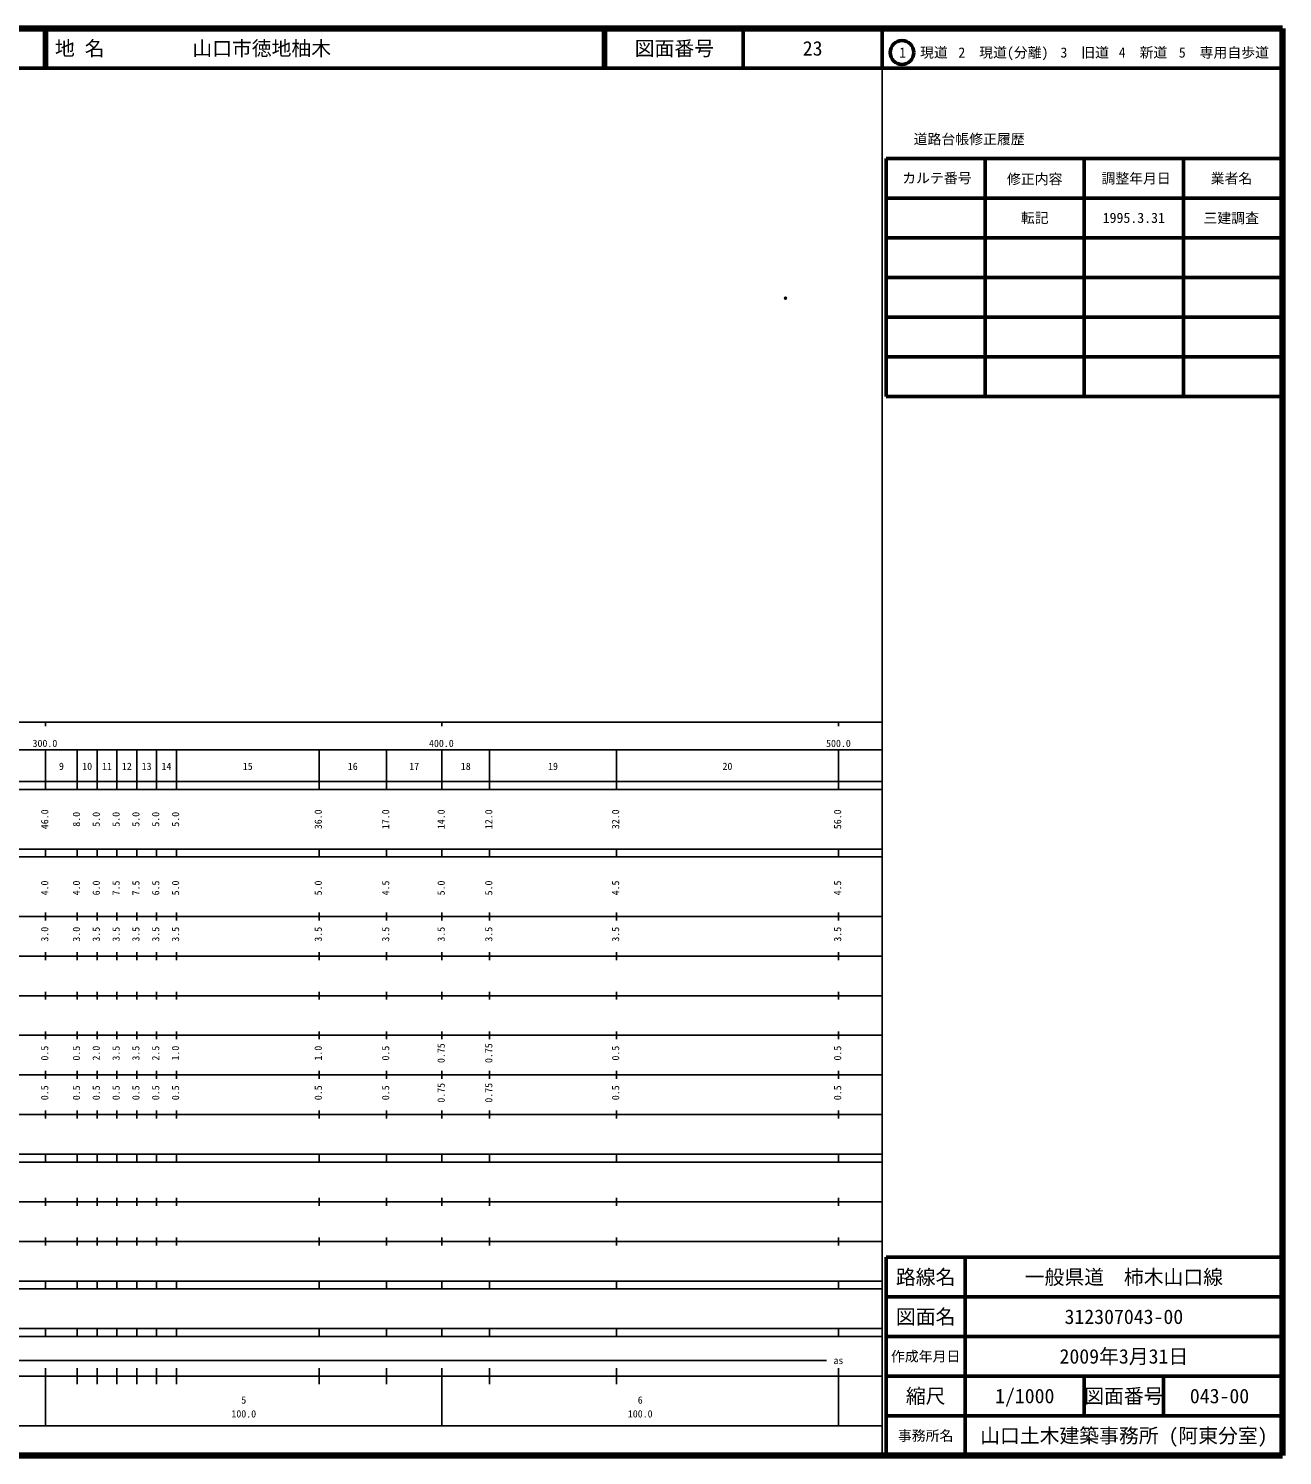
# Model space of a CAD drawing. Units: millimetres on the paper. Extents: x 40 to 680, y 20 to 380.
# Drawn here: x 363.7 to 680, y 20 to 380 of the extents above; entities that cross this region are included whole.
import ezdxf
from ezdxf.enums import TextEntityAlignment as Align

# ---------------------------------------------------------------- set-up
doc = ezdxf.new("R2010")
doc.units = ezdxf.units.MM
doc.header["$PDMODE"] = 32
doc.header["$PDSIZE"] = 0.5
doc.layers.add('M-OTRS', color=6, linetype='Continuous')
doc.layers.add('M-TTL-TXT', color=7, linetype='Continuous')
for name, color, linetype, lineweight in [('M-TTL', 2, 'Continuous', 140), ('M-TTL-BAND', 7, 'Continuous', 25), ('M-TTL-FRAM', 2, 'Continuous', 50), ('M-TTL-LINE', 7, 'Continuous', 50)]:
    doc.layers.add(name, color=color, linetype=linetype, lineweight=lineweight)
doc.styles.add('ＭＳ ゴシック', font='')
doc.styles.get('ＭＳ ゴシック').set_extended_font_data('MS Gothic')

msp = doc.modelspace()

# ---------------------------------------------------------------- linework, layer by layer
at = {"layer": 'M-OTRS'}
msp.add_point((554.655, 311.972), dxfattribs=at)
at = {"layer": 'M-TTL'}
for p, q in [((680, 380), (40, 380)), ((680, 20), (680, 380)), ((40, 20), (680, 20))]:
    msp.add_line(p, q, dxfattribs=at)
at = {"layer": 'M-TTL-BAND'}
for p, q in [((579, 20), (579, 370)), ((40, 205), (579, 205)), ((368, 205), (368, 204)), ((468, 205), (468, 204)), ((568, 205), (568, 204)), ((68, 198), (579, 198)), ((368, 188), (368, 198)), ((376, 188), (376, 198)), ((381, 188), (381, 198)), ((386, 188), (386, 198)), ((391, 188), (391, 198)), ((396, 188), (396, 198)), ((401, 188), (401, 198)), ((437, 188), (437, 198)), ((454, 188), (454, 198)), ((468, 188), (468, 198)), ((480, 188), (480, 198)), ((512, 188), (512, 198)), ((568, 188), (568, 198)), ((40, 190), (579, 190)), ((40, 188), (579, 188)), ((40, 173), (579, 173)), ((368, 171), (368, 173)), ((376, 171), (376, 173)), ((381, 171), (381, 173)), ((386, 171), (386, 173)), ((391, 171), (391, 173)), ((396, 171), (396, 173)), ((401, 171), (401, 173)), ((437, 171), (437, 173)), ((454, 171), (454, 173)), ((468, 171), (468, 173)), ((480, 171), (480, 173)), ((512, 171), (512, 173)), ((568, 171), (568, 173)), ((40, 171), (579, 171)), ((40, 156), (579, 156)), ((368, 155), (368, 157)), ((376, 155), (376, 157)), ((381, 155), (381, 157)), ((386, 155), (386, 157)), ((391, 155), (391, 157)), ((396, 155), (396, 157)), ((401, 155), (401, 157)), ((437, 155), (437, 157)), ((454, 155), (454, 157)), ((468, 155), (468, 157)), ((480, 155), (480, 157)), ((512, 155), (512, 157)), ((568, 155), (568, 157)), ((46, 146), (579, 146)), ((368, 145), (368, 147)), ((376, 145), (376, 147)), ((381, 145), (381, 147)), ((386, 145), (386, 147)), ((391, 145), (391, 147)), ((396, 145), (396, 147)), ((401, 145), (401, 147)), ((437, 145), (437, 147)), ((454, 145), (454, 147)), ((468, 145), (468, 147)), ((480, 145), (480, 147)), ((512, 145), (512, 147)), ((568, 145), (568, 147)), ((368, 135), (368, 137)), ((376, 135), (376, 137)), ((381, 135), (381, 137)), ((386, 135), (386, 137)), ((391, 135), (391, 137)), ((396, 135), (396, 137)), ((401, 135), (401, 137)), ((437, 135), (437, 137)), ((454, 135), (454, 137)), ((468, 135), (468, 137)), ((480, 135), (480, 137)), ((512, 135), (512, 137)), ((568, 135), (568, 137)), ((52, 136), (579, 136)), ((46, 126), (579, 126)), ((368, 125), (368, 127)), ((376, 125), (376, 127)), ((381, 125), (381, 127)), ((386, 125), (386, 127)), ((391, 125), (391, 127)), ((396, 125), (396, 127)), ((401, 125), (401, 127)), ((437, 125), (437, 127)), ((454, 125), (454, 127)), ((468, 125), (468, 127)), ((480, 125), (480, 127)), ((512, 125), (512, 127)), ((568, 125), (568, 127)), ((52, 116), (579, 116)), ((368, 115), (368, 117)), ((376, 115), (376, 117)), ((381, 115), (381, 117)), ((386, 115), (386, 117)), ((391, 115), (391, 117)), ((396, 115), (396, 117)), ((401, 115), (401, 117)), ((437, 115), (437, 117)), ((454, 115), (454, 117)), ((468, 115), (468, 117)), ((480, 115), (480, 117)), ((512, 115), (512, 117)), ((568, 115), (568, 117)), ((46, 106), (579, 106)), ((368, 105), (368, 107)), ((376, 105), (376, 107)), ((381, 105), (381, 107)), ((386, 105), (386, 107)), ((391, 105), (391, 107)), ((396, 105), (396, 107)), ((401, 105), (401, 107)), ((437, 105), (437, 107)), ((454, 105), (454, 107)), ((468, 105), (468, 107)), ((480, 105), (480, 107)), ((512, 105), (512, 107)), ((568, 105), (568, 107)), ((40, 96), (579, 96)), ((40, 94), (579, 94)), ((368, 94), (368, 96)), ((376, 94), (376, 96)), ((381, 94), (381, 96)), ((386, 94), (386, 96)), ((391, 94), (391, 96)), ((396, 94), (396, 96)), ((401, 94), (401, 96)), ((437, 94), (437, 96)), ((454, 94), (454, 96)), ((468, 94), (468, 96)), ((480, 94), (480, 96)), ((512, 94), (512, 96)), ((568, 94), (568, 96)), ((49, 84), (579, 84)), ((368, 83), (368, 85)), ((376, 83), (376, 85)), ((381, 83), (381, 85)), ((386, 83), (386, 85)), ((391, 83), (391, 85)), ((396, 83), (396, 85)), ((401, 83), (401, 85)), ((437, 83), (437, 85)), ((454, 83), (454, 85)), ((468, 83), (468, 85)), ((480, 83), (480, 85)), ((512, 83), (512, 85)), ((568, 83), (568, 85)), ((40, 74), (579, 74)), ((368, 73), (368, 75)), ((376, 73), (376, 75)), ((381, 73), (381, 75)), ((386, 73), (386, 75)), ((391, 73), (391, 75)), ((396, 73), (396, 75)), ((401, 73), (401, 75)), ((437, 73), (437, 75)), ((454, 73), (454, 75)), ((468, 73), (468, 75)), ((480, 73), (480, 75)), ((512, 73), (512, 75)), ((568, 73), (568, 75)), ((40, 64), (579, 64)), ((40, 62), (579, 62)), ((368, 62), (368, 64)), ((376, 62), (376, 64)), ((381, 62), (381, 64)), ((386, 62), (386, 64)), ((391, 62), (391, 64)), ((396, 62), (396, 64)), ((401, 62), (401, 64)), ((437, 62), (437, 64)), ((454, 62), (454, 64)), ((468, 62), (468, 64)), ((480, 62), (480, 64)), ((512, 62), (512, 64)), ((568, 62), (568, 64)), ((40, 52), (579, 52)), ((368, 50), (368, 52)), ((376, 50), (376, 52)), ((381, 50), (381, 52)), ((386, 50), (386, 52)), ((391, 50), (391, 52)), ((396, 50), (396, 52)), ((401, 50), (401, 52)), ((437, 50), (437, 52)), ((454, 50), (454, 52)), ((468, 50), (468, 52)), ((480, 50), (480, 52)), ((512, 50), (512, 52)), ((568, 50), (568, 52)), ((40, 50), (579, 50)), ((239.5, 44), (565, 44)), ((40, 40), (579, 40)), ((368, 27.5), (368, 42)), ((376, 38), (376, 42)), ((381, 38), (381, 42)), ((386, 38), (386, 42)), ((391, 38), (391, 42)), ((396, 38), (396, 42)), ((401, 38), (401, 42)), ((437, 38), (437, 42)), ((454, 38), (454, 42)), ((468, 27.5), (468, 42)), ((480, 38), (480, 42)), ((512, 38), (512, 42)), ((568, 27.5), (568, 42)), ((68, 27.5), (579, 27.5))]:
    msp.add_line(p, q, dxfattribs=at)
at = {"layer": 'M-TTL-FRAM'}
for p, q in [((580, 347.197), (580, 287.197)), ((580, 347.197), (680, 347.197)), ((580, 287.197), (680, 287.197)), ((680, 70), (580, 70)), ((580, 70), (580, 20))]:
    msp.add_line(p, q, dxfattribs=at)
at = {"layer": 'M-TTL-LINE'}
for p, q in [((367.75, 380), (367.75, 370)), ((368.25, 380), (368.25, 370)), ((508.747, 380), (508.747, 370)), ((509.247, 380), (509.247, 370)), ((543.997, 380), (543.997, 370)), ((579, 380), (579, 370)), ((40, 370), (680, 370)), ((605, 347.197), (605, 287.197)), ((630, 347.197), (630, 287.197)), ((655, 347.197), (655, 287.197)), ((580, 337.197), (680, 337.197)), ((580, 327.197), (680, 327.197)), ((580, 317.197), (680, 317.197)), ((580, 307.197), (680, 307.197)), ((580, 297.197), (680, 297.197)), ((600, 70), (600, 20)), ((680, 60), (580, 60)), ((680, 50), (580, 50)), ((680, 40), (580, 40)), ((630, 40), (630, 30)), ((650, 40), (650, 30)), ((680, 30), (580, 30))]:
    msp.add_line(p, q, dxfattribs=at)
msp.add_circle((584.031, 373.958), 3, dxfattribs=at)

# ---------------------------------------------------------------- texts
at = {"layer": 'M-TTL-BAND', "style": 'ＭＳ ゴシック'}
for s, p in [('300.0', (367.844, 198.195)), ('400.0', (467.844, 198.195)), ('500.0', (568, 198.195)), ('9', (372, 192.405)), ('10', (378.5, 192.405)), ('11', (383.5, 192.405)), ('12', (388.5, 192.405)), ('13', (393.5, 192.405)), ('14', (398.5, 192.405)), ('15', (419, 192.405)), ('16', (445.5, 192.405)), ('17', (461, 192.405)), ('18', (474, 192.405)), ('19', (496, 192.405)), ('20', (540, 192.405)), ('as', (568, 42.5)), ('5', (418, 32.523)), ('6', (518, 32.523)), ('100.0', (418, 29.033)), ('100.0', (518, 29.033))]:
    msp.add_text(s, height=1.833, dxfattribs=at).set_placement(p, align=Align.BOTTOM_CENTER)
for s, p in [('46.0', (369.242, 180.5)), ('8.0', (377.242, 180.5)), ('5.0', (382.242, 180.5)), ('5.0', (387.242, 180.5)), ('5.0', (392.242, 180.5)), ('5.0', (397.242, 180.5)), ('5.0', (402.242, 180.5)), ('36.0', (438.242, 180.5)), ('17.0', (455.242, 180.5)), ('14.0', (469.242, 180.5)), ('12.0', (481.242, 180.5)), ('32.0', (513.242, 180.5)), ('56.0', (569.242, 180.5)), ('4.0', (369.242, 163.174)), ('4.0', (377.242, 163.174)), ('6.0', (382.242, 163.174)), ('7.5', (387.242, 163.174)), ('7.5', (392.242, 163.174)), ('6.5', (397.242, 163.174)), ('5.0', (402.242, 163.174)), ('5.0', (438.242, 163.174)), ('4.5', (455.242, 163.174)), ('5.0', (469.242, 163.174)), ('5.0', (481.242, 163.174)), ('4.5', (513.242, 163.174)), ('4.5', (569.242, 163.174)), ('3.0', (369.242, 151.5)), ('3.0', (377.242, 151.5)), ('3.5', (382.242, 151.5)), ('3.5', (387.242, 151.5)), ('3.5', (392.242, 151.5)), ('3.5', (397.242, 151.5)), ('3.5', (402.242, 151.5)), ('3.5', (438.242, 151.5)), ('3.5', (455.242, 151.5)), ('3.5', (469.242, 151.5)), ('3.5', (481.242, 151.5)), ('3.5', (513.242, 151.5)), ('3.5', (569.242, 151.5)), ('0.5', (369.242, 121.5)), ('0.5', (377.242, 121.5)), ('2.0', (382.242, 121.5)), ('3.5', (387.242, 121.5)), ('3.5', (392.242, 121.5)), ('2.5', (397.242, 121.5)), ('1.0', (402.242, 121.5)), ('1.0', (438.242, 121.5)), ('0.5', (455.242, 121.5)), ('0.75', (469.242, 121.5)), ('0.75', (481.242, 121.5)), ('0.5', (513.242, 121.5)), ('0.5', (569.242, 121.5)), ('0.5', (369.242, 111.5)), ('0.5', (377.242, 111.5)), ('0.5', (382.242, 111.5)), ('0.5', (387.242, 111.5)), ('0.5', (392.242, 111.5)), ('0.5', (397.242, 111.5)), ('0.5', (402.242, 111.5)), ('0.5', (438.242, 111.5)), ('0.5', (455.242, 111.5)), ('0.75', (469.242, 111.5)), ('0.75', (481.242, 111.5)), ('0.5', (513.242, 111.5)), ('0.5', (569.242, 111.5))]:
    msp.add_text(s, height=1.833, rotation=90, dxfattribs=at).set_placement(p, align=Align.BOTTOM_CENTER)
at = {"layer": 'M-TTL-TXT', "style": 'ＭＳ ゴシック'}
for s, p in [('地 名', (370.38, 375)), ('山口市徳地柚木', (405.024, 375))]:
    msp.add_text(s, height=3.666, dxfattribs=at).set_placement(p, align=Align.MIDDLE_LEFT)
for s, height, p in [('図面番号', 3.666, (526.622, 375)), ('23', 3.666, (561.497, 375)), ('1\u3000現道', 2.566, (589.448, 373.958)), ('2\u3000現道(分離)', 2.566, (609.619, 373.958)), ('3\u3000旧道', 2.566, (630.121, 373.958)), ('4\u3000新道', 2.566, (644.824, 373.958)), ('5\u3000専用自歩道', 2.566, (665.228, 373.958)), ('道路台帳修正履歴', 2.566, (600.968, 352.113)), ('カルテ番号', 2.566, (592.839, 342.277)), ('修正内容', 2.566, (617.509, 342.023)), ('調整年月日', 2.566, (643.089, 342.197)), ('業者名', 2.566, (667.134, 342.197)), ('転記', 2.566, (617.5, 332.245)), ('1995.3.31', 2.566, (642.5, 332.245)), ('三建調査', 2.566, (667.077, 332.189)), ('路線名', 3.666, (590, 65)), ('路線名', 3.666, (590, 65)), ('一般県道\u3000柿木山口線', 3.666, (640, 65)), ('図面名', 3.666, (590, 55)), ('図面名', 3.666, (590, 55)), ('312307043-00', 3.666, (640, 55)), ('2009年3月31日', 3.666, (640, 45)), ('作成年月日', 2.566, (590, 45)), ('作成年月日', 2.566, (590, 45)), ('縮尺', 3.666, (590, 35)), ('縮尺', 3.666, (590, 35)), ('1/1000', 3.666, (615, 35)), ('図面番号', 3.666, (640, 35)), ('図面番号', 3.666, (640, 35)), ('043-00', 3.666, (664.125, 35)), ('事務所名', 2.566, (590, 25)), ('事務所名', 2.566, (590, 25)), ('山口土木建築事務所 (阿東分室)', 3.666, (640, 25))]:
    msp.add_text(s, height=height, dxfattribs=at).set_placement(p, align=Align.MIDDLE_CENTER)

doc.saveas('drawing.dxf')
